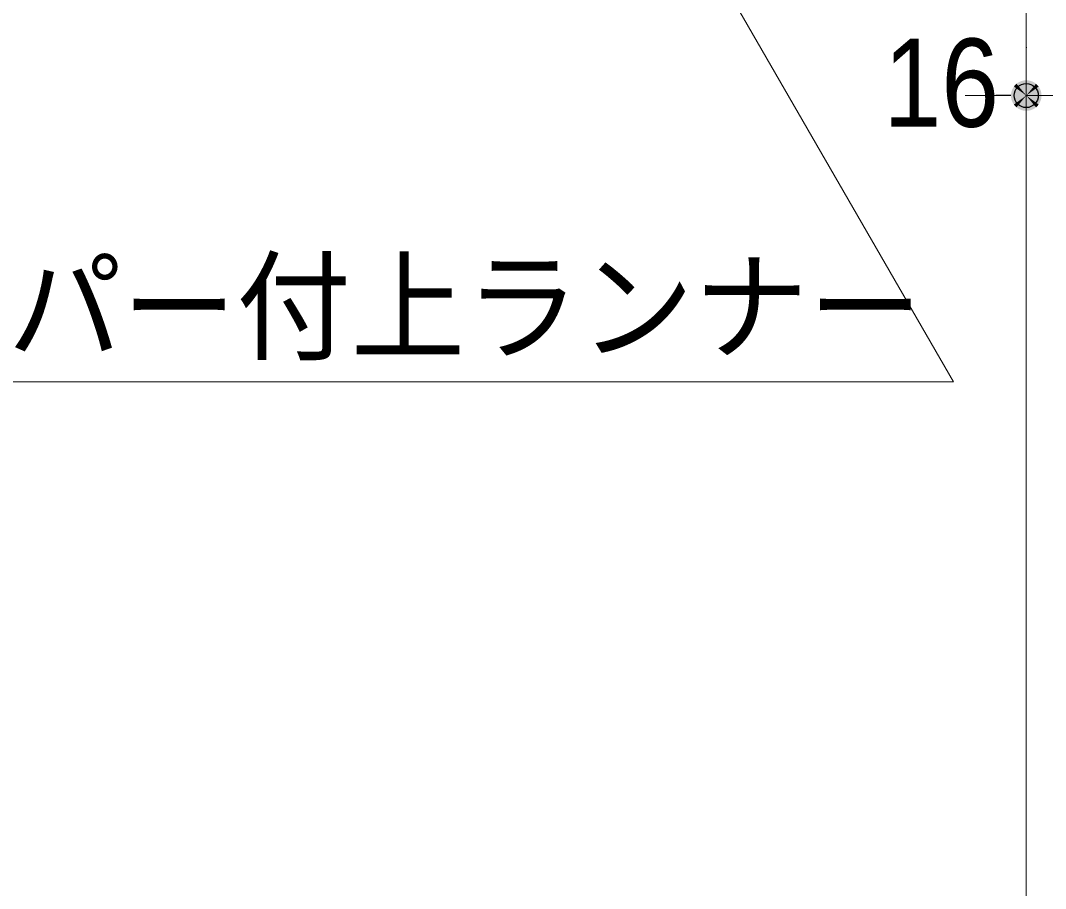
# Model space of a CAD drawing. Units: millimetres, scale not verified. Extents: x -6062 to 6062, y -3045 to 3045.
# Drawn here: x -3721.6 to -3295.5, y -90.6 to 270.2 of the extents above; entities that cross this region are included whole.
import ezdxf
from ezdxf.enums import TextEntityAlignment as Align

# ---------------------------------------------------------------- set-up
doc = ezdxf.new("R2010")
doc.units = ezdxf.units.MM
doc.header["$LTSCALE"] = 20
doc.header["$PDMODE"] = 32
doc.header["$PDSIZE"] = 10
for name, color, linetype, lineweight in [('0-0_2寸法-3', 7, 'Continuous', 15), ('0-2_0', 7, 'Continuous', 25), ('0-4_2寸法-2', 7, 'Continuous', 15), ('0-5_3一般', 7, 'Continuous', 15)]:
    doc.layers.add(name, color=color, linetype=linetype, lineweight=lineweight)
doc.layers.add('0-3_Defpoints', color=7, linetype='Continuous')
doc.styles.add('ＭＳ Ｐゴシック', font='')
doc.styles.get('ＭＳ Ｐゴシック').set_extended_font_data('MS PGothic')

# ---------------------------------------------------------------- blocks, each defined once
blk = doc.blocks.new('_Dot')
at = {"layer": '0-2_0'}
blk.add_line((-10, 0), (-20, 0), dxfattribs=at)
for points in [[(0, 0), (-8.09, 5.88), (-7.29, 6.85)], [(0, 0), (-7.29, 6.85), (-6.37, 7.71)], [(0, 0), (-6.37, 7.71), (-5.36, 8.44)], [(0, 0), (-5.36, 8.44), (-4.26, 9.05)], [(0, 0), (-4.26, 9.05), (-3.09, 9.51)], [(0, 0), (-3.09, 9.51), (-1.87, 9.82)], [(0, 0), (-1.87, 9.82), (-0.63, 9.98)], [(0, 0), (-0.63, 9.98), (0.63, 9.98)], [(0, 0), (0.63, 9.98), (1.87, 9.82)], [(0, 0), (1.87, 9.82), (3.09, 9.51)], [(0, 0), (3.09, 9.51), (4.26, 9.05)], [(0, 0), (4.26, 9.05), (5.36, 8.44)], [(0, 0), (5.36, 8.44), (6.37, 7.71)], [(0, 0), (6.37, 7.71), (7.29, 6.85)], [(0, 0), (7.29, 6.85), (8.09, 5.88)], [(0, 0), (-10, 0), (-9.92, 1.25)], [(0, 0), (-9.92, -1.25), (-10, 0)], [(0, 0), (-9.92, 1.25), (-9.69, 2.49)], [(0, 0), (-9.69, -2.49), (-9.92, -1.25)], [(0, 0), (-9.69, 2.49), (-9.3, 3.68)], [(0, 0), (-9.3, -3.68), (-9.69, -2.49)], [(0, 0), (-9.3, 3.68), (-8.76, 4.82)], [(0, 0), (-8.76, -4.82), (-9.3, -3.68)], [(0, 0), (-8.76, 4.82), (-8.09, 5.88)], [(0, 0), (-8.09, -5.88), (-8.76, -4.82)], [(0, 0), (-7.29, -6.85), (-8.09, -5.88)], [(0, 0), (-6.37, -7.71), (-7.29, -6.85)], [(0, 0), (-5.36, -8.44), (-6.37, -7.71)], [(0, 0), (-4.26, -9.05), (-5.36, -8.44)], [(0, 0), (-3.09, -9.51), (-4.26, -9.05)], [(0, 0), (-1.87, -9.82), (-3.09, -9.51)], [(0, 0), (-0.63, -9.98), (-1.87, -9.82)], [(0, 0), (0.63, -9.98), (-0.63, -9.98)], [(0, 0), (8.09, 5.88), (8.76, 4.82)], [(0, 0), (8.76, 4.82), (9.3, 3.68)], [(0, 0), (9.3, 3.68), (9.69, 2.49)], [(0, 0), (9.69, 2.49), (9.92, 1.25)], [(0, 0), (9.92, 1.25), (10, 0)], [(0, 0), (1.87, -9.82), (0.63, -9.98)], [(0, 0), (3.09, -9.51), (1.87, -9.82)], [(0, 0), (4.26, -9.05), (3.09, -9.51)], [(0, 0), (5.36, -8.44), (4.26, -9.05)], [(0, 0), (6.37, -7.71), (5.36, -8.44)], [(0, 0), (7.29, -6.85), (6.37, -7.71)], [(0, 0), (8.09, -5.88), (7.29, -6.85)], [(0, 0), (8.76, -4.82), (8.09, -5.88)], [(0, 0), (9.3, -3.68), (8.76, -4.82)], [(0, 0), (9.69, -2.49), (9.3, -3.68)], [(0, 0), (9.92, -1.25), (9.69, -2.49)], [(0, 0), (10, 0), (9.92, -1.25)]]:
    blk.add_solid(points, dxfattribs=at)
blk = doc.blocks.new('グループ-13')
at = {"layer": '0-5_3一般'}
for p, q in [((-30320, -39740), (-30320, 7190)), ((-30320, 7190), (-30320, -39740))]:
    blk.add_line(p, q, dxfattribs=at)

msp = doc.modelspace()

# ---------------------------------------------------------------- linework, layer by layer
at = {"layer": '0-0_2寸法-3'}
msp.add_lwpolyline([(-3962.57, 120), (-3333.73, 120), (-3479.98, 373.3)], dxfattribs=at)
at = {"layer": '0-3_Defpoints'}
msp.add_point((-3303.5, 239), dxfattribs=at)
at = {"layer": '0-4_2寸法-2'}
for p, q in [((-3303.5, 259), (-3303.3, 259)), ((-3316.21, 239), (-3328.92, 239)), ((-3303.5, 239), (-3287.5, 239))]:
    msp.add_line(p, q, dxfattribs=at)

# ---------------------------------------------------------------- block references
at = {"layer": '0-4_2寸法-2', "xscale": 0.6356201, "yscale": 0.6356201}
msp.add_blockref('_Dot', (-3303.5, 239), dxfattribs=at)
at = {"layer": '0-5_3一般', "xscale": 0.05, "yscale": 0.05}
msp.add_blockref('グループ-13', (-1787.5, 0), dxfattribs=at)

# ---------------------------------------------------------------- texts
at = {"layer": '0-0_2寸法-3', "style": 'ＭＳ Ｐゴシック', "width": 0.95}
msp.add_text('ダブルダンパー付上ランナー', height=36.69, dxfattribs=at).set_placement((-3964.67, 121.97), align=Align.BOTTOM_LEFT)
at = {"layer": '0-4_2寸法-2', "style": 'ＭＳ Ｐゴシック', "width": 0.9}
msp.add_text('16', height=36.66, dxfattribs=at).set_placement((-3362.83, 215.03), align=Align.BOTTOM_LEFT)

doc.saveas('drawing.dxf')
